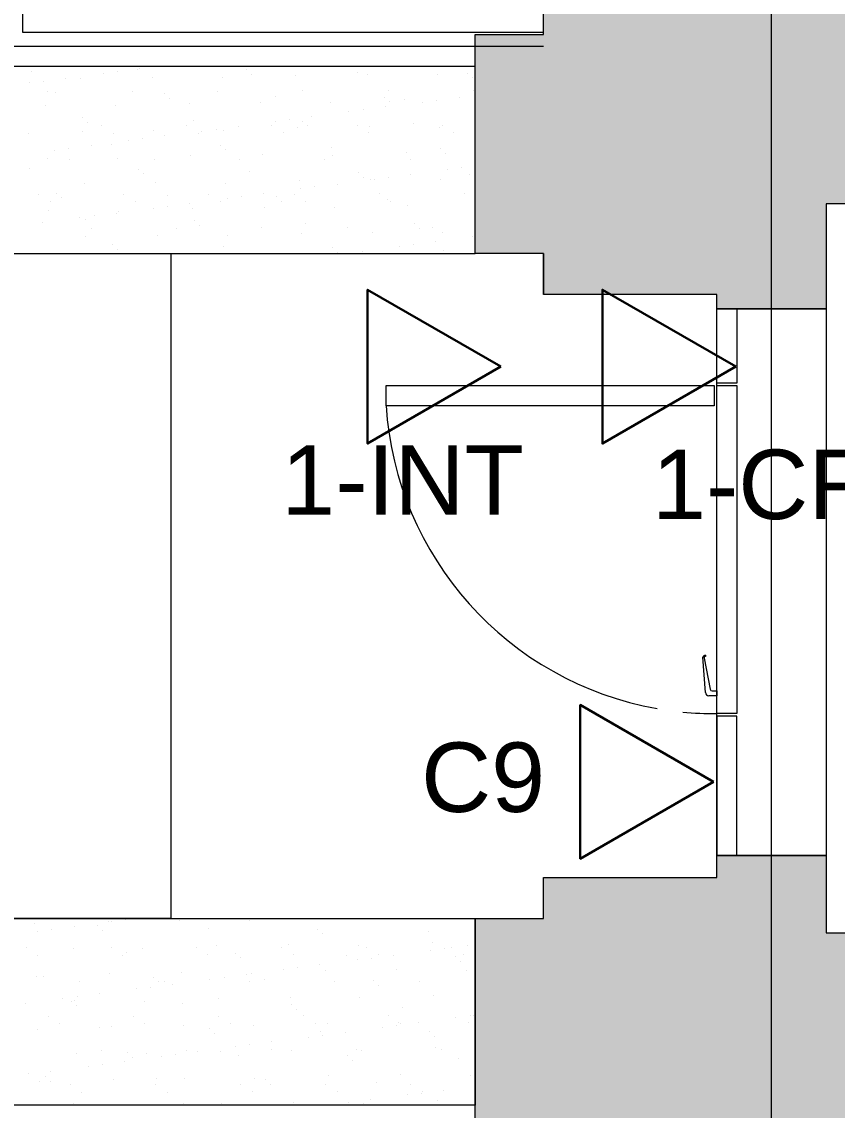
# Model space of a CAD drawing. Header units: inches. Extents: x 891 to 14187, y -1169 to 3232.
# Drawn here: x 4620.5 to 4710, y 2444 to 2563.4 of the extents above; entities that cross this region are included whole.
import ezdxf

# ---------------------------------------------------------------- set-up
doc = ezdxf.new("R2010")
doc.units = ezdxf.units.IN
doc.header["$MEASUREMENT"] = 0
doc.linetypes.add('IMPORT-IMPORT-HIDDEN2', pattern=[0.1875, 0.125, -0.0625])
doc.linetypes.add('IMPORT-IMPORT-PHANTOM2', pattern=[1.25, 0.625, -0.125, 0.125, -0.125, 0.125, -0.125])
doc.layers.add('_DROPS_IDFS', color=7, linetype='Continuous')
for name, color, linetype, lineweight in [('_OPTEC_LAYER', 1, 'Continuous', 30), ('A-DOOR', 7, 'Continuous', 9), ('A-DOOR-HEAD', 7, 'IMPORT-IMPORT-HIDDEN2', 9), ('A-Hatch', 7, 'Continuous', 9), ('A-RAILING', 7, 'Continuous', 9), ('A-STAIR', 7, 'Continuous', 9), ('E-GREEN', 7, 'Continuous', 9), ('EX-EXT-CORE', 7, 'Continuous', 9), ('MUC-EXST_COND', 7, 'Continuous', 9), ('WALL TYPE', 7, 'IMPORT-IMPORT-PHANTOM2', 9)]:
    doc.layers.add(name, color=color, linetype=linetype, lineweight=lineweight)
doc.styles.add('Arial', font='arial.ttf', dxfattribs={"height": 7.623})

# ---------------------------------------------------------------- blocks, each defined once
blk = doc.blocks.new('TC-101_dwg_X-REF PLAN - Madison AveOriginalCAD_dwg_DHANDLE_RIGHT-1357977-TELECOM 1ST FLOOR PLAN-2251337-TELECOM 1ST FLOOR DATA PLAN')
at = {"layer": 'A-DOOR', "color": 8}
for p, q in [((1.25, -3.48), (0.65, -0.4)), ((1.11, -0.08), (1.38, -3.55)), ((1.12, -3.77), (1.12, -3.64))]:
    blk.add_line(p, q, dxfattribs=at)
at = {"layer": 'A-DOOR', "color": 8, "flags": 128}
blk.add_lwpolyline([(0.46, -0.24), (0, -0.24), (0, 0.24), (0.78, 0.24)], dxfattribs=at)
at = {"layer": 'A-DOOR', "color": 8}
for centre, radius, start, end in [((0.78, -0.1), 0.337, 4.3196, 90), ((0.46, -0.44), 0.199, 10.9791, 90), ((1.12, -3.5), 0.137, 269.6779, 10.9791), ((1.12, -3.5), 0.262, 269.8318, 350.7733)]:
    blk.add_arc(centre, radius, start, end, dxfattribs=at)

msp = doc.modelspace()

# ---------------------------------------------------------------- hatches: boundary and pattern name
at = {"layer": 'A-Hatch'}
for points in [[(4696.79, 2531.89), (4708.79, 2531.89), (4708.79, 2543.41), (4718.79, 2543.41), (4718.79, 2570.41), (4704.79, 2570.41), (4704.79, 2572.47), (4687.79, 2572.47), (4687.79, 2565.49), (4677.79, 2565.49), (4677.79, 2561.99), (4670.29, 2561.99), (4670.29, 2537.99), (4677.79, 2537.99), (4677.79, 2533.49), (4696.79, 2533.49)], [(4704.79, 2430.41), (4704.79, 2437.42), (4718.79, 2437.42), (4718.79, 2463.42), (4708.79, 2463.42), (4708.79, 2471.89), (4696.79, 2471.89), (4696.79, 2469.49), (4677.79, 2469.49), (4677.79, 2464.99), (4670.29, 2464.99), (4670.29, 2439.99), (4677.79, 2439.99), (4677.79, 2435.49), (4687.79, 2435.49), (4687.79, 2430.41)]]:
    msp.add_hatch(color=9, dxfattribs=at).paths.add_polyline_path(points)

# ---------------------------------------------------------------- linework, layer by layer
at = {"layer": '_DROPS_IDFS', "color": 1, "lineweight": 30}
for points in [[(4673.08, 2525.56), (4658.46, 2534), (4658.46, 2517.12)], [(4698.87, 2525.56), (4684.24, 2534), (4684.24, 2517.12)], [(4696.42, 2479.99), (4681.8, 2488.43), (4681.8, 2471.55)]]:
    msp.add_lwpolyline(points, close=True, dxfattribs=at)
at = {"layer": 'A-DOOR', "color": 8, "flags": 128}
msp.add_lwpolyline([(4699.01, 2531.89), (4699.01, 2523.76), (4696.79, 2523.76), (4696.79, 2531.89), (4699.01, 2531.89)], dxfattribs=at)
for points in [[(4696.51, 2521.26), (4660.51, 2521.26), (4660.51, 2523.49), (4696.51, 2523.49)], [(4696.79, 2523.49), (4699.01, 2523.49), (4699.01, 2487.49), (4696.79, 2487.49)], [(4699.01, 2487.21), (4696.79, 2487.21), (4696.79, 2471.89), (4699.01, 2471.89)]]:
    msp.add_lwpolyline(points, close=True, dxfattribs=at)
at = {"layer": 'A-DOOR', "color": 8}
for start, end in [(183.7046, 259.9297), (264.4506, 270.3685)]:
    msp.add_arc((4696.55, 2523.61), 36.13, start, end, dxfattribs=at)
at = {"layer": 'A-DOOR-HEAD', "color": 8, "linetype": 'Continuous'}
for p, q in [((4696.79, 2531.89), (4708.79, 2531.89)), ((4696.79, 2471.89), (4696.79, 2531.89)), ((4708.79, 2531.89), (4708.79, 2471.89)), ((4708.79, 2471.89), (4696.79, 2471.89))]:
    msp.add_line(p, q, dxfattribs=at)
at = {"layer": 'A-RAILING', "color": 8}
for p, q in [((4620.64, 2562.21), (4620.64, 3126.98)), ((4620.64, 2562.21), (4620.64, 2572.47)), ((4677.79, 2562.21), (4620.64, 2562.21)), ((4619.14, 2560.71), (4677.79, 2560.71))]:
    msp.add_line(p, q, dxfattribs=at)
at = {"layer": 'A-STAIR', "color": 8}
for p, q in [((4670.29, 2558.49), (4573.87, 2558.49)), ((4670.29, 2537.99), (4670.29, 2558.49)), ((4573.87, 2537.99), (4670.29, 2537.99)), ((4573.87, 2537.99), (4636.87, 2537.99)), ((4636.87, 2537.99), (4636.87, 2464.99)), ((4636.87, 2537.99), (4670.29, 2537.99)), ((4573.87, 2464.99), (4670.29, 2464.99)), ((4636.87, 2464.99), (4573.87, 2464.99)), ((4636.87, 2464.99), (4670.29, 2464.99)), ((4670.29, 2464.99), (4670.29, 2444.49)), ((4670.29, 2444.49), (4573.87, 2444.49))]:
    msp.add_line(p, q, dxfattribs=at)
at = {"layer": 'E-GREEN', "color": 8}
for p, q in [((4621.56, 2557.98), (4621.56, 2557.98)), ((4629.43, 2557.75), (4629.43, 2557.75)), ((4629.43, 2557.75), (4629.43, 2557.75)), ((4630.99, 2557.96), (4630.99, 2557.96)), ((4630.99, 2557.96), (4630.99, 2557.96)), ((4633.19, 2558.22), (4633.19, 2558.22)), ((4633.19, 2558.22), (4633.19, 2558.22)), ((4633.43, 2558.28), (4633.43, 2558.28)), ((4645.19, 2558.12), (4645.19, 2558.12)), ((4645.19, 2558.12), (4645.19, 2558.12)), ((4645.75, 2557.61), (4645.75, 2557.61)), ((4650.6, 2557.55), (4650.6, 2557.55)), ((4650.6, 2557.55), (4650.6, 2557.55)), ((4657.38, 2557.86), (4657.38, 2557.86)), ((4657.38, 2557.86), (4657.38, 2557.86)), ((4658.46, 2557.65), (4658.46, 2557.65)), ((4658.46, 2557.65), (4658.46, 2557.65)), ((4666.13, 2557.61), (4666.13, 2557.61)), ((4669.38, 2557.75), (4669.38, 2557.75)), ((4669.38, 2557.75), (4669.38, 2557.75)), ((4621.35, 2556.69), (4621.35, 2556.69)), ((4621.35, 2556.69), (4621.35, 2556.69)), ((4622.92, 2556.89), (4622.92, 2556.89)), ((4622.92, 2556.89), (4622.92, 2556.89)), ((4625.36, 2557.21), (4625.36, 2557.21)), ((4626.97, 2557.19), (4626.97, 2557.19)), ((4626.97, 2557.19), (4626.97, 2557.19)), ((4634.83, 2557.29), (4634.83, 2557.29)), ((4634.83, 2557.29), (4634.83, 2557.29)), ((4642.5, 2557.25), (4642.5, 2557.25)), ((4669.93, 2557.25), (4669.93, 2557.25)), ((4623.34, 2555.77), (4623.34, 2555.77)), ((4623.34, 2555.77), (4623.34, 2555.77)), ((4624.17, 2555.59), (4624.17, 2555.59)), ((4624.17, 2555.59), (4624.17, 2555.59)), ((4632.68, 2555.79), (4632.68, 2555.79)), ((4632.68, 2555.79), (4632.68, 2555.79)), ((4636.18, 2555.49), (4636.18, 2555.49)), ((4636.18, 2555.49), (4636.18, 2555.49)), ((4642.02, 2555.8), (4642.02, 2555.8)), ((4642.02, 2555.8), (4642.02, 2555.8)), ((4648.36, 2555.22), (4648.36, 2555.22)), ((4648.36, 2555.22), (4648.36, 2555.22)), ((4651.37, 2555.82), (4651.37, 2555.82)), ((4651.37, 2555.82), (4651.37, 2555.82)), ((4660.36, 2555.12), (4660.36, 2555.12)), ((4660.36, 2555.12), (4660.36, 2555.12)), ((4660.71, 2555.84), (4660.71, 2555.84)), ((4660.71, 2555.84), (4660.71, 2555.84)), ((4668.5, 2555.13), (4668.5, 2555.13)), ((4670.05, 2555.85), (4670.05, 2555.85)), ((4670.05, 2555.85), (4670.05, 2555.85)), ((4623.11, 2554.22), (4623.11, 2554.22)), ((4623.11, 2554.22), (4623.11, 2554.22)), ((4630.78, 2554.19), (4630.78, 2554.19)), ((4636.73, 2554.98), (4636.73, 2554.98)), ((4638.88, 2554.48), (4638.88, 2554.48)), ((4638.88, 2554.48), (4638.88, 2554.48)), ((4646.74, 2554.58), (4646.74, 2554.58)), ((4646.74, 2554.58), (4646.74, 2554.58)), ((4654.41, 2554.54), (4654.41, 2554.54)), ((4660.42, 2554.06), (4660.42, 2554.06)), ((4660.91, 2554.61), (4660.91, 2554.61)), ((4662.51, 2554.83), (4662.51, 2554.83)), ((4662.51, 2554.83), (4662.51, 2554.83)), ((4664.5, 2554.6), (4664.5, 2554.6)), ((4664.5, 2554.6), (4664.5, 2554.6)), ((4666.06, 2554.81), (4666.06, 2554.81)), ((4666.06, 2554.81), (4666.06, 2554.81)), ((4627.16, 2552.86), (4627.16, 2552.86)), ((4627.16, 2552.86), (4627.16, 2552.86)), ((4652.35, 2553), (4652.35, 2553)), ((4656.42, 2553.54), (4656.42, 2553.54)), ((4656.42, 2553.54), (4656.42, 2553.54)), ((4657.98, 2553.74), (4657.98, 2553.74)), ((4657.98, 2553.74), (4657.98, 2553.74)), ((4627.71, 2552.35), (4627.71, 2552.35)), ((4629.29, 2551.98), (4629.29, 2551.98)), ((4629.29, 2551.98), (4629.29, 2551.98)), ((4638.63, 2552), (4638.63, 2552)), ((4638.63, 2552), (4638.63, 2552)), ((4639.34, 2552.59), (4639.34, 2552.59)), ((4639.34, 2552.59), (4639.34, 2552.59)), ((4641.83, 2551.62), (4641.83, 2551.62)), ((4641.83, 2551.62), (4641.83, 2551.62)), ((4644.27, 2551.94), (4644.27, 2551.94)), ((4647.97, 2552.01), (4647.97, 2552.01)), ((4647.97, 2552.01), (4647.97, 2552.01)), ((4648.35, 2552.47), (4648.35, 2552.47)), ((4648.35, 2552.47), (4648.35, 2552.47)), ((4649.91, 2552.68), (4649.91, 2552.68)), ((4649.91, 2552.68), (4649.91, 2552.68)), ((4650.79, 2551.77), (4650.79, 2551.77)), ((4650.79, 2551.77), (4650.79, 2551.77)), ((4651.34, 2552.49), (4651.34, 2552.49)), ((4651.34, 2552.49), (4651.34, 2552.49)), ((4651.9, 2551.98), (4651.9, 2551.98)), ((4657.31, 2552.03), (4657.31, 2552.03)), ((4657.31, 2552.03), (4657.31, 2552.03)), ((4658.65, 2551.87), (4658.65, 2551.87)), ((4658.65, 2551.87), (4658.65, 2551.87)), ((4663.52, 2552.22), (4663.52, 2552.22)), ((4663.52, 2552.22), (4663.52, 2552.22)), ((4666.32, 2551.83), (4666.32, 2551.83)), ((4666.65, 2552.05), (4666.65, 2552.05)), ((4666.65, 2552.05), (4666.65, 2552.05)), ((4621.21, 2551.16), (4621.21, 2551.16)), ((4627.16, 2551.41), (4627.16, 2551.41)), ((4627.16, 2551.41), (4627.16, 2551.41)), ((4630.55, 2551.17), (4630.55, 2551.17)), ((4632.2, 2550.35), (4632.2, 2550.35)), ((4632.2, 2550.35), (4632.2, 2550.35)), ((4633.76, 2550.55), (4633.76, 2550.55)), ((4633.76, 2550.55), (4633.76, 2550.55)), ((4635.02, 2551.51), (4635.02, 2551.51)), ((4635.02, 2551.51), (4635.02, 2551.51)), ((4636.2, 2550.87), (4636.2, 2550.87)), ((4639.89, 2551.19), (4639.89, 2551.19)), ((4640.27, 2551.41), (4640.27, 2551.41)), ((4640.27, 2551.41), (4640.27, 2551.41)), ((4642.69, 2551.47), (4642.69, 2551.47)), ((4649.23, 2551.21), (4649.23, 2551.21)), ((4658.58, 2551.23), (4658.58, 2551.23)), ((4667.92, 2551.24), (4667.92, 2551.24)), ((4624.12, 2549.28), (4624.12, 2549.28)), ((4624.12, 2549.28), (4624.12, 2549.28)), ((4625.68, 2549.49), (4625.68, 2549.49)), ((4625.68, 2549.49), (4625.68, 2549.49)), ((4628.12, 2549.81), (4628.12, 2549.81)), ((4630.32, 2549.96), (4630.32, 2549.96)), ((4630.32, 2549.96), (4630.32, 2549.96)), ((4642.32, 2549.85), (4642.32, 2549.85)), ((4642.32, 2549.85), (4642.32, 2549.85)), ((4642.88, 2549.35), (4642.88, 2549.35)), ((4654.51, 2549.59), (4654.51, 2549.59)), ((4654.51, 2549.59), (4654.51, 2549.59)), ((4666.51, 2549.49), (4666.51, 2549.49)), ((4666.51, 2549.49), (4666.51, 2549.49)), ((4623.3, 2548.44), (4623.3, 2548.44)), ((4623.3, 2548.44), (4623.3, 2548.44)), ((4625.76, 2548.26), (4625.76, 2548.26)), ((4625.76, 2548.26), (4625.76, 2548.26)), ((4630.97, 2548.41), (4630.97, 2548.41)), ((4635.1, 2548.27), (4635.1, 2548.27)), ((4635.1, 2548.27), (4635.1, 2548.27)), ((4639.07, 2548.7), (4639.07, 2548.7)), ((4639.07, 2548.7), (4639.07, 2548.7)), ((4644.45, 2548.29), (4644.45, 2548.29)), ((4644.45, 2548.29), (4644.45, 2548.29)), ((4646.93, 2548.8), (4646.93, 2548.8)), ((4646.93, 2548.8), (4646.93, 2548.8)), ((4653.79, 2548.31), (4653.79, 2548.31)), ((4653.79, 2548.31), (4653.79, 2548.31)), ((4654.6, 2548.76), (4654.6, 2548.76)), ((4662.7, 2549.05), (4662.7, 2549.05)), ((4662.7, 2549.05), (4662.7, 2549.05)), ((4663.13, 2548.32), (4663.13, 2548.32)), ((4663.13, 2548.32), (4663.13, 2548.32)), ((4667.06, 2548.98), (4667.06, 2548.98)), ((4621.3, 2547.32), (4621.3, 2547.32)), ((4621.3, 2547.32), (4621.3, 2547.32)), ((4633.31, 2547.22), (4633.31, 2547.22)), ((4633.31, 2547.22), (4633.31, 2547.22)), ((4645.49, 2546.96), (4645.49, 2546.96)), ((4645.49, 2546.96), (4645.49, 2546.96)), ((4657.49, 2546.85), (4657.49, 2546.85)), ((4657.49, 2546.85), (4657.49, 2546.85)), ((4667.26, 2547.2), (4667.26, 2547.2)), ((4667.26, 2547.2), (4667.26, 2547.2)), ((4668.82, 2547.4), (4668.82, 2547.4)), ((4668.82, 2547.4), (4668.82, 2547.4)), ((4627.35, 2545.63), (4627.35, 2545.63)), ((4627.35, 2545.63), (4627.35, 2545.63)), ((4633.86, 2546.71), (4633.86, 2546.71)), ((4635.2, 2545.73), (4635.2, 2545.73)), ((4635.2, 2545.73), (4635.2, 2545.73)), ((4642.88, 2545.69), (4642.88, 2545.69)), ((4650.98, 2545.99), (4650.98, 2545.99)), ((4650.98, 2545.99), (4650.98, 2545.99)), ((4655.11, 2545.6), (4655.11, 2545.6)), ((4658.04, 2546.35), (4658.04, 2546.35)), ((4658.83, 2546.09), (4658.83, 2546.09)), ((4658.83, 2546.09), (4658.83, 2546.09)), ((4659.19, 2546.13), (4659.19, 2546.13)), ((4659.19, 2546.13), (4659.19, 2546.13)), ((4660.75, 2546.34), (4660.75, 2546.34)), ((4660.75, 2546.34), (4660.75, 2546.34)), ((4663.19, 2546.66), (4663.19, 2546.66)), ((4666.51, 2546.05), (4666.51, 2546.05)), ((4669.67, 2546.59), (4669.67, 2546.59)), ((4669.67, 2546.59), (4669.67, 2546.59)), ((4622.37, 2544.45), (4622.37, 2544.45)), ((4622.37, 2544.45), (4622.37, 2544.45)), ((4624.29, 2544.59), (4624.29, 2544.59)), ((4624.29, 2544.59), (4624.29, 2544.59)), ((4631.71, 2544.47), (4631.71, 2544.47)), ((4631.71, 2544.47), (4631.71, 2544.47)), ((4641.05, 2544.49), (4641.05, 2544.49)), ((4641.05, 2544.49), (4641.05, 2544.49)), ((4647.04, 2544.53), (4647.04, 2544.53)), ((4650.39, 2544.5), (4650.39, 2544.5)), ((4650.39, 2544.5), (4650.39, 2544.5)), ((4651.11, 2545.07), (4651.11, 2545.07)), ((4651.11, 2545.07), (4651.11, 2545.07)), ((4652.67, 2545.28), (4652.67, 2545.28)), ((4652.67, 2545.28), (4652.67, 2545.28)), ((4659.74, 2544.52), (4659.74, 2544.52)), ((4659.74, 2544.52), (4659.74, 2544.52)), ((4669.08, 2544.54), (4669.08, 2544.54)), ((4669.08, 2544.54), (4669.08, 2544.54)), ((4623.63, 2543.65), (4623.63, 2543.65)), ((4624.84, 2544.08), (4624.84, 2544.08)), ((4632.97, 2543.66), (4632.97, 2543.66)), ((4636.47, 2544.32), (4636.47, 2544.32)), ((4636.47, 2544.32), (4636.47, 2544.32)), ((4638.96, 2543.47), (4638.96, 2543.47)), ((4642.32, 2543.68), (4642.32, 2543.68)), ((4643.04, 2544.01), (4643.04, 2544.01)), ((4643.04, 2544.01), (4643.04, 2544.01)), ((4644.6, 2544.21), (4644.6, 2544.21)), ((4644.6, 2544.21), (4644.6, 2544.21)), ((4648.47, 2544.22), (4648.47, 2544.22)), ((4648.47, 2544.22), (4648.47, 2544.22)), ((4649.03, 2543.71), (4649.03, 2543.71)), ((4651.66, 2543.7), (4651.66, 2543.7)), ((4660.65, 2543.95), (4660.65, 2543.95)), ((4660.65, 2543.95), (4660.65, 2543.95)), ((4661, 2543.71), (4661, 2543.71)), ((4662.89, 2543.27), (4662.89, 2543.27)), ((4662.89, 2543.27), (4662.89, 2543.27)), ((4623.48, 2542.66), (4623.48, 2542.66)), ((4623.48, 2542.66), (4623.48, 2542.66)), ((4628.45, 2542.09), (4628.45, 2542.09)), ((4628.45, 2542.09), (4628.45, 2542.09)), ((4630.89, 2542.41), (4630.89, 2542.41)), ((4631.16, 2542.63), (4631.16, 2542.63)), ((4634.96, 2542.94), (4634.96, 2542.94)), ((4634.96, 2542.94), (4634.96, 2542.94)), ((4636.52, 2543.15), (4636.52, 2543.15)), ((4636.52, 2543.15), (4636.52, 2543.15)), ((4639.26, 2542.92), (4639.26, 2542.92)), ((4639.26, 2542.92), (4639.26, 2542.92)), ((4647.11, 2543.02), (4647.11, 2543.02)), ((4647.11, 2543.02), (4647.11, 2543.02)), ((4654.79, 2542.98), (4654.79, 2542.98)), ((4622.81, 2541.34), (4622.81, 2541.34)), ((4626.89, 2541.88), (4626.89, 2541.88)), ((4626.89, 2541.88), (4626.89, 2541.88)), ((4627.45, 2541.69), (4627.45, 2541.69)), ((4627.45, 2541.69), (4627.45, 2541.69)), ((4639.46, 2541.59), (4639.46, 2541.59)), ((4639.46, 2541.59), (4639.46, 2541.59)), ((4640.01, 2541.08), (4640.01, 2541.08)), ((4651.64, 2541.32), (4651.64, 2541.32)), ((4651.64, 2541.32), (4651.64, 2541.32)), ((4656.21, 2540.79), (4656.21, 2540.79)), ((4656.21, 2540.79), (4656.21, 2540.79)), ((4663.64, 2541.22), (4663.64, 2541.22)), ((4663.64, 2541.22), (4663.64, 2541.22)), ((4665.55, 2540.81), (4665.55, 2540.81)), ((4665.55, 2540.81), (4665.55, 2540.81)), ((4627.54, 2539.85), (4627.54, 2539.85)), ((4627.54, 2539.85), (4627.54, 2539.85)), ((4628.19, 2540.74), (4628.19, 2540.74)), ((4628.19, 2540.74), (4628.19, 2540.74)), ((4635.39, 2539.95), (4635.39, 2539.95)), ((4635.39, 2539.95), (4635.39, 2539.95)), ((4637.53, 2540.76), (4637.53, 2540.76)), ((4637.53, 2540.76), (4637.53, 2540.76)), ((4643.07, 2539.91), (4643.07, 2539.91)), ((4646.87, 2540.78), (4646.87, 2540.78)), ((4646.87, 2540.78), (4646.87, 2540.78)), ((4651.17, 2540.21), (4651.17, 2540.21)), ((4651.17, 2540.21), (4651.17, 2540.21)), ((4659.02, 2540.31), (4659.02, 2540.31)), ((4659.02, 2540.31), (4659.02, 2540.31)), ((4664.19, 2540.71), (4664.19, 2540.71)), ((4666.7, 2540.27), (4666.7, 2540.27)), ((4670.03, 2539.79), (4670.03, 2539.79)), ((4670.03, 2539.79), (4670.03, 2539.79)), ((4630.44, 2538.95), (4630.44, 2538.95)), ((4630.44, 2538.95), (4630.44, 2538.95)), ((4630.99, 2538.45), (4630.99, 2538.45)), ((4642.62, 2538.69), (4642.62, 2538.69)), ((4642.62, 2538.69), (4642.62, 2538.69)), ((4654.62, 2538.59), (4654.62, 2538.59)), ((4654.62, 2538.59), (4654.62, 2538.59)), ((4661.95, 2538.73), (4661.95, 2538.73)), ((4661.95, 2538.73), (4661.95, 2538.73)), ((4663.52, 2538.94), (4663.52, 2538.94)), ((4663.52, 2538.94), (4663.52, 2538.94)), ((4665.95, 2539.26), (4665.95, 2539.26)), ((4655.18, 2538.08), (4655.18, 2538.08)), ((4657.88, 2538.19), (4657.88, 2538.19)), ((4666.8, 2538.32), (4666.8, 2538.32)), ((4666.8, 2538.32), (4666.8, 2538.32)), ((4621.89, 2464.41), (4621.89, 2464.41)), ((4630, 2464.7), (4630, 2464.7)), ((4630, 2464.7), (4630, 2464.7)), ((4630.32, 2464.66), (4630.32, 2464.66)), ((4630.32, 2464.66), (4630.32, 2464.66)), ((4631.88, 2464.86), (4631.88, 2464.86)), ((4631.88, 2464.86), (4631.88, 2464.86)), ((4637.85, 2464.8), (4637.85, 2464.8)), ((4637.85, 2464.8), (4637.85, 2464.8)), ((4645.52, 2464.77), (4645.52, 2464.77)), ((4622.25, 2463.6), (4622.25, 2463.6)), ((4622.25, 2463.6), (4622.25, 2463.6)), ((4623.81, 2463.8), (4623.81, 2463.8)), ((4623.81, 2463.8), (4623.81, 2463.8)), ((4626.25, 2464.12), (4626.25, 2464.12)), ((4628.8, 2464.18), (4628.8, 2464.18)), ((4628.8, 2464.18), (4628.8, 2464.18)), ((4629.35, 2463.67), (4629.35, 2463.67)), ((4640.98, 2463.91), (4640.98, 2463.91)), ((4640.98, 2463.91), (4640.98, 2463.91)), ((4652.98, 2463.81), (4652.98, 2463.81)), ((4652.98, 2463.81), (4652.98, 2463.81)), ((4653.54, 2463.3), (4653.54, 2463.3)), ((4665.16, 2463.54), (4665.16, 2463.54)), ((4665.16, 2463.54), (4665.16, 2463.54)), ((4641.91, 2461.99), (4641.91, 2461.99)), ((4641.91, 2461.99), (4641.91, 2461.99)), ((4649.76, 2462.09), (4649.76, 2462.09)), ((4649.76, 2462.09), (4649.76, 2462.09)), ((4657.43, 2462.05), (4657.43, 2462.05)), ((4665.54, 2462.35), (4665.54, 2462.35)), ((4665.54, 2462.35), (4665.54, 2462.35)), ((4669.39, 2462.03), (4669.39, 2462.03)), ((4620.99, 2461.76), (4620.99, 2461.76)), ((4620.99, 2461.76), (4620.99, 2461.76)), ((4622.26, 2460.96), (4622.26, 2460.96)), ((4626.13, 2461.74), (4626.13, 2461.74)), ((4626.13, 2461.74), (4626.13, 2461.74)), ((4630.34, 2461.78), (4630.34, 2461.78)), ((4630.34, 2461.78), (4630.34, 2461.78)), ((4631.6, 2460.97), (4631.6, 2460.97)), ((4631.96, 2461.28), (4631.96, 2461.28)), ((4631.96, 2461.28), (4631.96, 2461.28)), ((4633.8, 2461.7), (4633.8, 2461.7)), ((4639.68, 2461.8), (4639.68, 2461.8)), ((4639.68, 2461.8), (4639.68, 2461.8)), ((4640.94, 2460.99), (4640.94, 2460.99)), ((4643.97, 2461.18), (4643.97, 2461.18)), ((4643.97, 2461.18), (4643.97, 2461.18)), ((4649.02, 2461.81), (4649.02, 2461.81)), ((4649.02, 2461.81), (4649.02, 2461.81)), ((4650.28, 2461.01), (4650.28, 2461.01)), ((4656.15, 2460.91), (4656.15, 2460.91)), ((4656.15, 2460.91), (4656.15, 2460.91)), ((4658.36, 2461.83), (4658.36, 2461.83)), ((4658.36, 2461.83), (4658.36, 2461.83)), ((4659.63, 2461.03), (4659.63, 2461.03)), ((4661.31, 2460.97), (4661.31, 2460.97)), ((4665.39, 2461.51), (4665.39, 2461.51)), ((4665.39, 2461.51), (4665.39, 2461.51)), ((4666.95, 2461.71), (4666.95, 2461.71)), ((4666.95, 2461.71), (4666.95, 2461.71)), ((4667.7, 2461.85), (4667.7, 2461.85)), ((4667.7, 2461.85), (4667.7, 2461.85)), ((4668.15, 2460.81), (4668.15, 2460.81)), ((4668.15, 2460.81), (4668.15, 2460.81)), ((4668.97, 2461.04), (4668.97, 2461.04)), ((4644.52, 2460.67), (4644.52, 2460.67)), ((4650.8, 2459.59), (4650.8, 2459.59)), ((4650.8, 2459.59), (4650.8, 2459.59)), ((4653.24, 2459.91), (4653.24, 2459.91)), ((4657.31, 2460.44), (4657.31, 2460.44)), ((4657.31, 2460.44), (4657.31, 2460.44)), ((4658.87, 2460.65), (4658.87, 2460.65)), ((4658.87, 2460.65), (4658.87, 2460.65)), ((4668.7, 2460.3), (4668.7, 2460.3)), ((4622.08, 2458.63), (4622.08, 2458.63)), ((4622.94, 2458.65), (4622.94, 2458.65)), ((4622.94, 2458.65), (4622.94, 2458.65)), ((4630.19, 2458.92), (4630.19, 2458.92)), ((4630.19, 2458.92), (4630.19, 2458.92)), ((4634.95, 2458.54), (4634.95, 2458.54)), ((4634.95, 2458.54), (4634.95, 2458.54)), ((4638.04, 2459.02), (4638.04, 2459.02)), ((4638.04, 2459.02), (4638.04, 2459.02)), ((4642.72, 2458.52), (4642.72, 2458.52)), ((4642.72, 2458.52), (4642.72, 2458.52)), ((4645.16, 2458.84), (4645.16, 2458.84)), ((4645.71, 2458.99), (4645.71, 2458.99)), ((4649.24, 2459.38), (4649.24, 2459.38)), ((4649.24, 2459.38), (4649.24, 2459.38)), ((4653.82, 2459.28), (4653.82, 2459.28)), ((4653.82, 2459.28), (4653.82, 2459.28)), ((4661.67, 2459.38), (4661.67, 2459.38)), ((4661.67, 2459.38), (4661.67, 2459.38)), ((4669.34, 2459.34), (4669.34, 2459.34)), ((4626.81, 2458.06), (4626.81, 2458.06)), ((4626.81, 2458.06), (4626.81, 2458.06)), ((4633.09, 2457.26), (4633.09, 2457.26)), ((4633.09, 2457.26), (4633.09, 2457.26)), ((4634.65, 2457.46), (4634.65, 2457.46)), ((4634.65, 2457.46), (4634.65, 2457.46)), ((4635.5, 2458.04), (4635.5, 2458.04)), ((4636.15, 2458.07), (4636.15, 2458.07)), ((4636.15, 2458.07), (4636.15, 2458.07)), ((4637.09, 2457.78), (4637.09, 2457.78)), ((4641.16, 2458.32), (4641.16, 2458.32)), ((4641.16, 2458.32), (4641.16, 2458.32)), ((4645.5, 2458.09), (4645.5, 2458.09)), ((4645.5, 2458.09), (4645.5, 2458.09)), ((4647.13, 2458.28), (4647.13, 2458.28)), ((4647.13, 2458.28), (4647.13, 2458.28)), ((4654.84, 2458.11), (4654.84, 2458.11)), ((4654.84, 2458.11), (4654.84, 2458.11)), ((4659.13, 2458.17), (4659.13, 2458.17)), ((4659.13, 2458.17), (4659.13, 2458.17)), ((4659.69, 2457.67), (4659.69, 2457.67)), ((4664.18, 2458.12), (4664.18, 2458.12)), ((4664.18, 2458.12), (4664.18, 2458.12)), ((4625.01, 2456.19), (4625.01, 2456.19)), ((4625.01, 2456.19), (4625.01, 2456.19)), ((4626.57, 2456.4), (4626.57, 2456.4)), ((4626.57, 2456.4), (4626.57, 2456.4)), ((4629.01, 2456.72), (4629.01, 2456.72)), ((4642.1, 2456.21), (4642.1, 2456.21)), ((4642.1, 2456.21), (4642.1, 2456.21)), ((4649.95, 2456.31), (4649.95, 2456.31)), ((4649.95, 2456.31), (4649.95, 2456.31)), ((4657.62, 2456.27), (4657.62, 2456.27)), ((4665.73, 2456.57), (4665.73, 2456.57)), ((4665.73, 2456.57), (4665.73, 2456.57)), ((4620.94, 2455.66), (4620.94, 2455.66)), ((4625.93, 2455.91), (4625.93, 2455.91)), ((4625.93, 2455.91), (4625.93, 2455.91)), ((4626.32, 2455.96), (4626.32, 2455.96)), ((4626.32, 2455.96), (4626.32, 2455.96)), ((4626.48, 2455.4), (4626.48, 2455.4)), ((4633.99, 2455.92), (4633.99, 2455.92)), ((4638.11, 2455.64), (4638.11, 2455.64)), ((4638.11, 2455.64), (4638.11, 2455.64)), ((4650.11, 2455.54), (4650.11, 2455.54)), ((4650.11, 2455.54), (4650.11, 2455.54)), ((4650.67, 2455.03), (4650.67, 2455.03)), ((4662.3, 2455.28), (4662.3, 2455.28)), ((4662.3, 2455.28), (4662.3, 2455.28)), ((4623.42, 2454.25), (4623.42, 2454.25)), ((4623.42, 2454.25), (4623.42, 2454.25)), ((4632.76, 2454.27), (4632.76, 2454.27)), ((4632.76, 2454.27), (4632.76, 2454.27)), ((4642.1, 2454.28), (4642.1, 2454.28)), ((4642.1, 2454.28), (4642.1, 2454.28)), ((4651.44, 2454.3), (4651.44, 2454.3)), ((4651.44, 2454.3), (4651.44, 2454.3)), ((4660.78, 2454.32), (4660.78, 2454.32)), ((4660.78, 2454.32), (4660.78, 2454.32)), ((4661.86, 2453.6), (4661.86, 2453.6)), ((4661.86, 2453.6), (4661.86, 2453.6)), ((4668.15, 2454.1), (4668.15, 2454.1)), ((4668.15, 2454.1), (4668.15, 2454.1)), ((4669.72, 2454.31), (4669.72, 2454.31)), ((4669.72, 2454.31), (4669.72, 2454.31)), ((4670.13, 2454.34), (4670.13, 2454.34)), ((4670.13, 2454.34), (4670.13, 2454.34)), ((4622.27, 2452.85), (4622.27, 2452.85)), ((4624.68, 2453.44), (4624.68, 2453.44)), ((4629.09, 2453.01), (4629.09, 2453.01)), ((4629.09, 2453.01), (4629.09, 2453.01)), ((4630.38, 2453.14), (4630.38, 2453.14)), ((4630.38, 2453.14), (4630.38, 2453.14)), ((4634.02, 2453.46), (4634.02, 2453.46)), ((4638.23, 2453.24), (4638.23, 2453.24)), ((4638.23, 2453.24), (4638.23, 2453.24)), ((4641.1, 2452.91), (4641.1, 2452.91)), ((4641.1, 2452.91), (4641.1, 2452.91)), ((4641.65, 2452.4), (4641.65, 2452.4)), ((4643.37, 2453.48), (4643.37, 2453.48)), ((4645.9, 2453.21), (4645.9, 2453.21)), ((4652.71, 2453.5), (4652.71, 2453.5)), ((4653.28, 2452.64), (4653.28, 2452.64)), ((4653.28, 2452.64), (4653.28, 2452.64)), ((4654.01, 2453.5), (4654.01, 2453.5)), ((4654.01, 2453.5), (4654.01, 2453.5)), ((4656, 2452.5), (4656, 2452.5)), ((4660.08, 2453.04), (4660.08, 2453.04)), ((4660.08, 2453.04), (4660.08, 2453.04)), ((4661.64, 2453.25), (4661.64, 2453.25)), ((4661.64, 2453.25), (4661.64, 2453.25)), ((4662.05, 2453.51), (4662.05, 2453.51)), ((4664.08, 2453.57), (4664.08, 2453.57)), ((4665.28, 2452.54), (4665.28, 2452.54)), ((4665.28, 2452.54), (4665.28, 2452.54)), ((4669.53, 2453.56), (4669.53, 2453.56)), ((4647.93, 2451.44), (4647.93, 2451.44)), ((4652, 2451.98), (4652, 2451.98)), ((4652, 2451.98), (4652, 2451.98)), ((4653.56, 2452.18), (4653.56, 2452.18)), ((4653.56, 2452.18), (4653.56, 2452.18)), ((4665.83, 2452.03), (4665.83, 2452.03)), ((4626.51, 2450.18), (4626.51, 2450.18)), ((4626.51, 2450.18), (4626.51, 2450.18)), ((4629.24, 2450.54), (4629.24, 2450.54)), ((4629.24, 2450.54), (4629.24, 2450.54)), ((4632.08, 2450.27), (4632.08, 2450.27)), ((4632.08, 2450.27), (4632.08, 2450.27)), ((4634.18, 2450.14), (4634.18, 2450.14)), ((4637.41, 2450.06), (4637.41, 2450.06)), ((4637.41, 2450.06), (4637.41, 2450.06)), ((4638.58, 2450.56), (4638.58, 2450.56)), ((4638.58, 2450.56), (4638.58, 2450.56)), ((4639.85, 2450.38), (4639.85, 2450.38)), ((4642.28, 2450.43), (4642.28, 2450.43)), ((4642.28, 2450.43), (4642.28, 2450.43)), ((4643.93, 2450.91), (4643.93, 2450.91)), ((4643.93, 2450.91), (4643.93, 2450.91)), ((4644.26, 2450.01), (4644.26, 2450.01)), ((4644.26, 2450.01), (4644.26, 2450.01)), ((4645.49, 2451.12), (4645.49, 2451.12)), ((4645.49, 2451.12), (4645.49, 2451.12)), ((4647.92, 2450.58), (4647.92, 2450.58)), ((4647.92, 2450.58), (4647.92, 2450.58)), ((4650.14, 2450.53), (4650.14, 2450.53)), ((4650.14, 2450.53), (4650.14, 2450.53)), ((4657.26, 2450.59), (4657.26, 2450.59)), ((4657.26, 2450.59), (4657.26, 2450.59)), ((4657.81, 2450.49), (4657.81, 2450.49)), ((4665.91, 2450.79), (4665.91, 2450.79)), ((4665.91, 2450.79), (4665.91, 2450.79)), ((4666.6, 2450.61), (4666.6, 2450.61)), ((4666.6, 2450.61), (4666.6, 2450.61)), ((4629.34, 2448.99), (4629.34, 2448.99)), ((4629.34, 2448.99), (4629.34, 2448.99)), ((4631.78, 2449.32), (4631.78, 2449.32)), ((4632.63, 2449.77), (4632.63, 2449.77)), ((4635.85, 2449.85), (4635.85, 2449.85)), ((4635.85, 2449.85), (4635.85, 2449.85)), ((4656.26, 2449.91), (4656.26, 2449.91)), ((4656.26, 2449.91), (4656.26, 2449.91)), ((4656.82, 2449.4), (4656.82, 2449.4)), ((4668.44, 2449.64), (4668.44, 2449.64)), ((4668.44, 2449.64), (4668.44, 2449.64)), ((4621.26, 2447.93), (4621.26, 2447.93)), ((4621.26, 2447.93), (4621.26, 2447.93)), ((4623.06, 2447.64), (4623.06, 2447.64)), ((4623.06, 2447.64), (4623.06, 2447.64)), ((4623.7, 2448.25), (4623.7, 2448.25)), ((4627.78, 2448.79), (4627.78, 2448.79)), ((4627.78, 2448.79), (4627.78, 2448.79)), ((4654.19, 2447.72), (4654.19, 2447.72)), ((4654.19, 2447.72), (4654.19, 2447.72)), ((4662.05, 2447.82), (4662.05, 2447.82)), ((4662.05, 2447.82), (4662.05, 2447.82)), ((4669.72, 2447.78), (4669.72, 2447.78)), ((4622.46, 2447.07), (4622.46, 2447.07)), ((4623.61, 2447.13), (4623.61, 2447.13)), ((4625.84, 2446.74), (4625.84, 2446.74)), ((4625.84, 2446.74), (4625.84, 2446.74)), ((4630.56, 2447.36), (4630.56, 2447.36)), ((4630.56, 2447.36), (4630.56, 2447.36)), ((4635.18, 2446.76), (4635.18, 2446.76)), ((4635.18, 2446.76), (4635.18, 2446.76)), ((4635.24, 2447.38), (4635.24, 2447.38)), ((4635.24, 2447.38), (4635.24, 2447.38)), ((4638.42, 2447.46), (4638.42, 2447.46)), ((4638.42, 2447.46), (4638.42, 2447.46)), ((4644.52, 2446.77), (4644.52, 2446.77)), ((4644.52, 2446.77), (4644.52, 2446.77)), ((4646.09, 2447.43), (4646.09, 2447.43)), ((4647.25, 2447.27), (4647.25, 2447.27)), ((4647.25, 2447.27), (4647.25, 2447.27)), ((4647.8, 2446.77), (4647.8, 2446.77)), ((4653.87, 2446.79), (4653.87, 2446.79)), ((4653.87, 2446.79), (4653.87, 2446.79)), ((4659.43, 2447.01), (4659.43, 2447.01)), ((4659.43, 2447.01), (4659.43, 2447.01)), ((4663.21, 2446.81), (4663.21, 2446.81)), ((4663.21, 2446.81), (4663.21, 2446.81)), ((4627.1, 2445.93), (4627.1, 2445.93)), ((4636.45, 2445.95), (4636.45, 2445.95)), ((4645.79, 2445.97), (4645.79, 2445.97)), ((4655.13, 2445.98), (4655.13, 2445.98)), ((4662.84, 2445.64), (4662.84, 2445.64)), ((4662.84, 2445.64), (4662.84, 2445.64)), ((4664.41, 2445.84), (4664.41, 2445.84)), ((4664.41, 2445.84), (4664.41, 2445.84)), ((4664.47, 2446), (4664.47, 2446)), ((4666.85, 2446.16), (4666.85, 2446.16)), ((4626.22, 2444.74), (4626.22, 2444.74)), ((4626.22, 2444.74), (4626.22, 2444.74)), ((4638.23, 2444.64), (4638.23, 2444.64)), ((4638.23, 2444.64), (4638.23, 2444.64)), ((4642.47, 2444.65), (4642.47, 2444.65)), ((4642.47, 2444.65), (4642.47, 2444.65)), ((4650.33, 2444.75), (4650.33, 2444.75)), ((4650.33, 2444.75), (4650.33, 2444.75)), ((4654.77, 2444.57), (4654.77, 2444.57)), ((4654.77, 2444.57), (4654.77, 2444.57)), ((4656.33, 2444.78), (4656.33, 2444.78)), ((4656.33, 2444.78), (4656.33, 2444.78)), ((4658, 2444.71), (4658, 2444.71)), ((4658.77, 2445.1), (4658.77, 2445.1)), ((4666.1, 2445.01), (4666.1, 2445.01)), ((4666.1, 2445.01), (4666.1, 2445.01))]:
    msp.add_line(p, q, dxfattribs=at)
at = {"layer": 'EX-EXT-CORE', "color": 8, "flags": 128}
for points in [[(4677.79, 2537.99), (4670.29, 2537.99), (4670.29, 2561.99), (4677.79, 2561.99), (4677.79, 2565.49), (4687.79, 2565.49), (4687.79, 2572.47), (4704.79, 2572.47), (4704.79, 2570.41), (4729.17, 2570.41), (4729.17, 2563.41), (4718.79, 2563.41)], [(4718.79, 2570.41), (4718.79, 2543.41), (4708.79, 2543.41), (4708.79, 2531.89), (4696.79, 2531.89), (4696.79, 2533.49), (4677.79, 2533.49), (4677.79, 2537.99), (4677.79, 2533.49)], [(4863.57, 2437.42), (4704.79, 2437.42), (4704.79, 2430.41), (4687.79, 2430.41), (4687.79, 2435.49), (4677.79, 2435.49), (4677.79, 2439.99), (4670.29, 2439.99), (4670.29, 2464.99), (4677.79, 2464.99), (4677.79, 2469.49), (4696.79, 2469.49), (4696.79, 2471.89), (4708.79, 2471.89), (4708.79, 2463.42), (4718.79, 2463.42), (4718.79, 2437.42)]]:
    msp.add_lwpolyline(points, dxfattribs=at)
at = {"layer": 'MUC-EXST_COND', "color": 8}
msp.add_line((4670.29, 2558.49), (4613.87, 2558.49), dxfattribs=at)
at = {"layer": 'WALL TYPE', "color": 8, "linetype": 'Continuous'}
msp.add_line((4702.78, 2565.72), (4702.78, 2440.53), dxfattribs=at)

# ---------------------------------------------------------------- block references
at = {"xscale": 1.111113175153435, "yscale": 1.111113175153435, "zscale": 1.111113175153435, "rotation": 179.9781079558618}
msp.add_blockref('TC-101_dwg_X-REF PLAN - Madison AveOriginalCAD_dwg_DHANDLE_RIGHT-1357977-TELECOM 1ST FLOOR PLAN-2251337-TELECOM 1ST FLOOR DATA PLAN', (4696.79, 2489.71), dxfattribs=at)

# ---------------------------------------------------------------- texts
at = {"layer": '_OPTEC_LAYER', "char_height": 7.623, "attachment_point": 1, "style": 'Arial'}
for s, insert in [('1-INT', (4648.99, 2516.92)), ('1-CR', (4689.68, 2516.45)), ('C9', (4664.34, 2484.31))]:
    msp.add_mtext_dynamic_manual_height_columns(s, width=5.9059, gutter_width=1, heights=[0.748], dxfattribs=dict(at, insert=insert))

doc.saveas('drawing.dxf')
